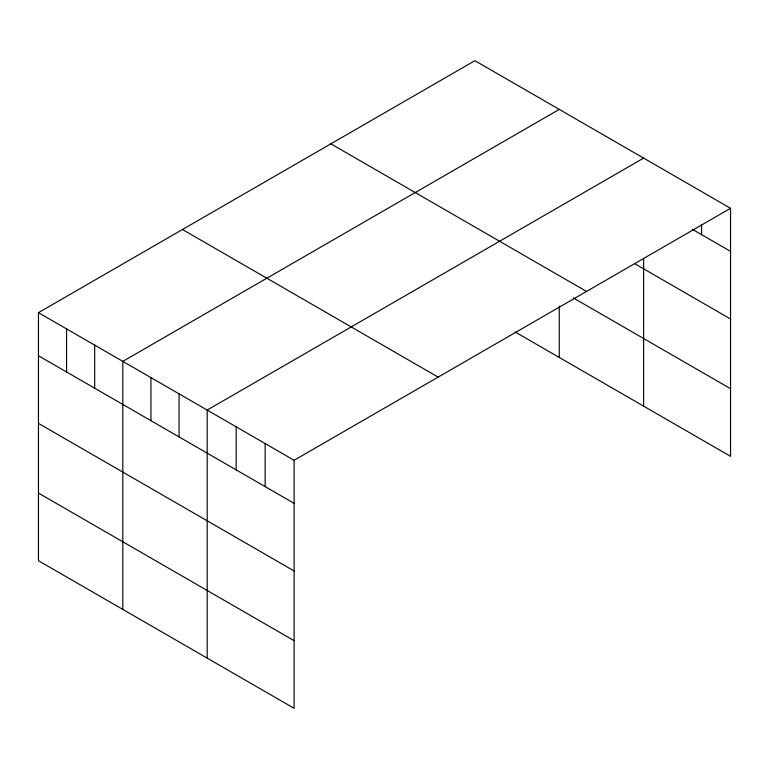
<?xml version="1.0" encoding="UTF-8"?>
<svg xmlns="http://www.w3.org/2000/svg" width="769" height="769" viewBox="0 0 769 769"><rect width="100%" height="100%" fill="white"/><g stroke="black" fill="none" stroke-linecap="round" stroke-linejoin="round"><path stroke-width="1.15" d="M38.45 312.666L294.114 460.266L294.114 708.316L38.45 560.707L38.45 312.666L474.886 60.684L730.55 208.293L730.55 456.334L515.067 331.929M559.255 109.4L122.819 361.372L122.819 609.413M643.624 158.106L207.188 410.079L207.188 658.129M294.114 460.266L730.55 208.293M692.263 229.268L730.55 251.367M634.588 263.604L730.55 319.01M330.862 143.841L586.526 291.441M573.318 297.92L730.55 388.701M182.474 229.508L438.138 377.118M38.45 355.739L294.114 503.339M38.45 423.383L294.114 570.983M38.45 493.064L294.114 640.673M701.578 225.067L701.578 234.641M643.624 258.326L643.624 406.147M559.255 306.129L559.255 357.441M265.132 443.54L265.132 486.614M236.16 426.814L236.16 469.888M179.062 393.843L179.062 436.927M150.945 377.608L150.945 420.681M94.693 345.137L94.693 388.21M66.576 328.901L66.576 371.975"/></g></svg>
